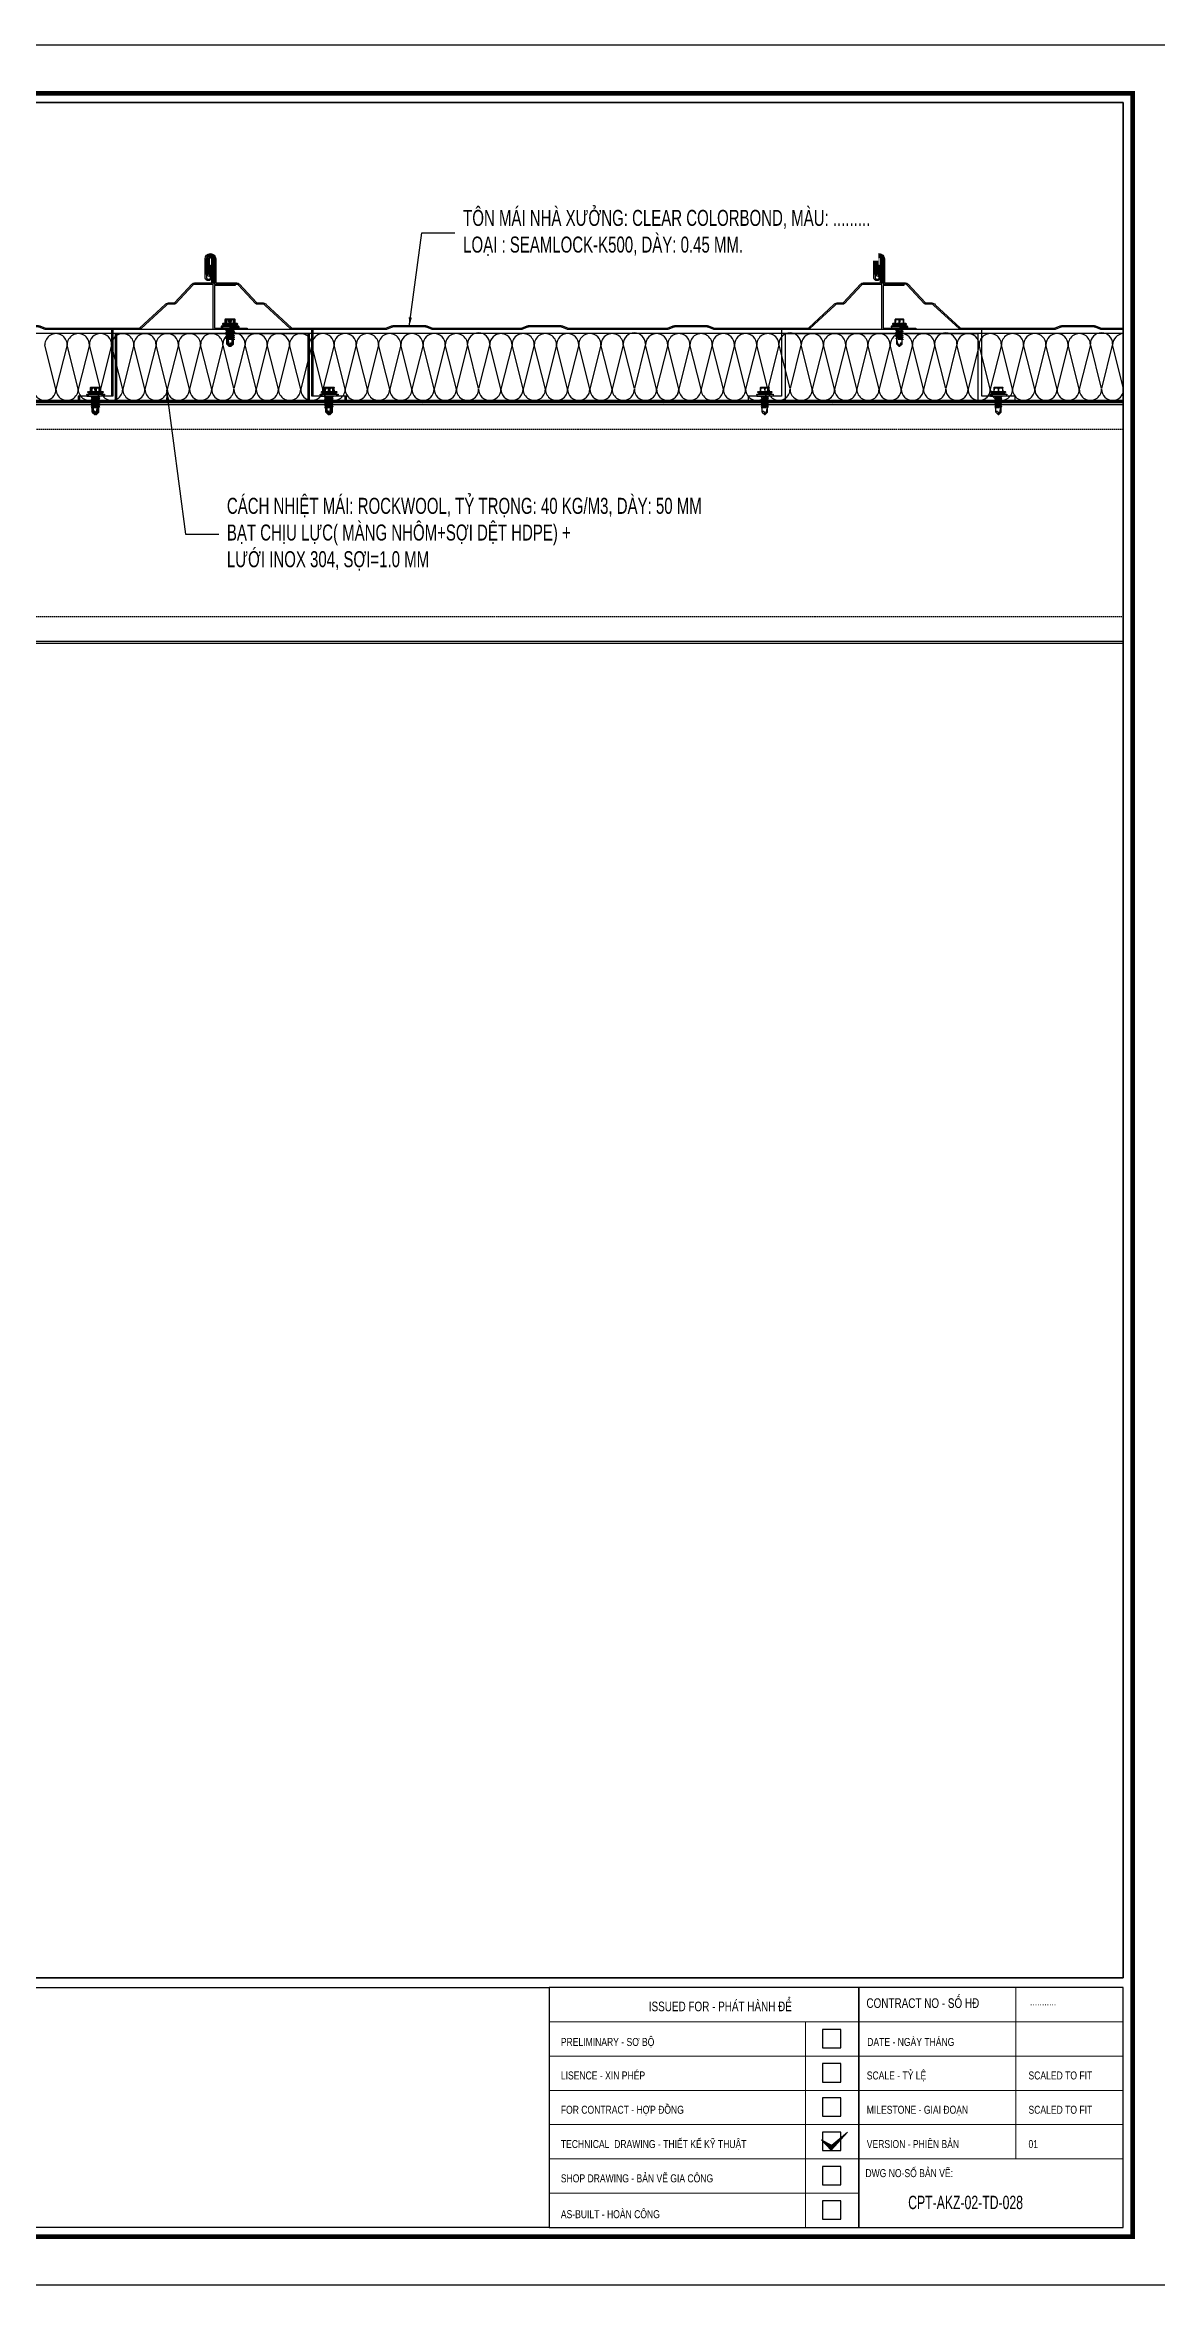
# Model space of a CAD drawing. Header units: inches. Extents: x 315041 to 662841, y -45540 to -35018.
# Drawn here: x 334147.1 to 334355.3, y -37110 to -36690 of the extents above; entities that cross this region are included whole.
import ezdxf
from ezdxf.enums import TextEntityAlignment as Align

# ---------------------------------------------------------------- set-up
doc = ezdxf.new("R2010")
doc.units = ezdxf.units.IN
doc.header["$MEASUREMENT"] = 0
doc.linetypes.add('HIDDEN', pattern=[0.375, 0.25, -0.125])
for name, color, linetype in [('2', 2, 'Continuous'), ('3', 3, 'Continuous'), ('7', 7, 'Continuous'), ('BAO KHUNG', 31, 'Continuous'), ('Fast RSQ_A2 Frame$0$Khung ten', 4, 'Continuous'), ('FLAT BAR', 1, 'Continuous'), ('STRUCTURE', 1, 'Continuous')]:
    doc.layers.add(name, color=color, linetype=linetype)
doc.layers.add('Cover text', color=7, linetype='Continuous', true_color=0x52370f)
for name, color, linetype, lineweight in [('DETAIL$0$S-Dim', 8, 'Continuous', 20), ('DETAIL$0$S-Hatch', 8, 'Continuous', 13), ('S-Hatch', 8, 'Continuous', 9)]:
    doc.layers.add(name, color=color, linetype=linetype, lineweight=lineweight)
doc.styles.add('ST1H', font='vnshxh.shx', dxfattribs={"width": 0.7})
doc.styles.get("Standard").update_dxf_attribs({"font": 'VHARIALN.TTF'})
doc.styles.add('style2', font='VHAVANI.TTF')
doc.styles.add('TIEU DE', font='VHARIALN.TTF', dxfattribs={"width": 0.8})
doc.dimstyles.new('3', dxfattribs={"dimtxt": 3.5, "dimasz": 1.8, "dimexe": 1, "dimexo": 0, "dimgap": 1, "dimtad": 1, "dimdec": 0, "dimlfac": 3, "dimzin": 0, "dimdsep": 46, "dimtxsty": 'ST1H', "dimblk": 'OBLIQUE', "dimcen": 1, "dimdle": 1, "dimclrd": 8, "dimclre": 8, "dimclrt": 3, "dimadec": 0, "dimazin": 0, "dimtfac": 1, "dimtdec": 0, "dimtix": 1, "dimtofl": 0, "dimtmove": 1, "dimatfit": 3, "dimfxl": 0.18, "dimtolj": 1, "dimtzin": 0, "dimlwd": -1, "dimlwe": -1, "dimarcsym": 1})

# ---------------------------------------------------------------- blocks, each defined once
blk = doc.blocks.new('Short_Self_drilling')
at = {"layer": 'STRUCTURE', "color": 1, "linetype": 'Continuous'}
for p, q in [((6.4, 1.7), (-6.4, 1.7)), ((5.1, 3.8), (-5.1, 3.8)), ((-2.6, 2.9), (-5.1, 2.9)), ((-3.4, 3.8), (-3.4, 6.8)), ((3, 7.2), (-3, 7.2)), ((2.6, 2.9), (-2.6, 2.9)), ((-2.1, 2.8), (-2.1, 2.9)), ((6.3, 0), (0, 0)), ((2.2, 2.8), (2.2, 2.9)), ((2.2, -0.5), (2.2, 0)), ((5.1, 2.9), (2.6, 2.9)), ((3.4, 3.8), (3.4, 6.8)), ((3, -1.2), (-2.7, -0.2)), ((3, -2.7), (-2.7, -1.8)), ((3, -4.2), (-2.7, -3.3)), ((3, -5.8), (-2.7, -4.8)), ((3, -7.3), (-2.7, -6.3)), ((-1.9, -8), (-2.7, -7.9)), ((-2.1, -1.4), (-2.1, -0.9)), ((-2.1, -2.9), (-2.1, -2.4)), ((-2.1, -4.4), (-2.1, -3.9)), ((-2.1, -6), (-2.1, -5.4)), ((-2.1, -7.5), (-2.1, -7)), ((-2.1, -12.3), (-2.1, -8.5)), ((3, -8.8), (-1.1, -8.1)), ((2.1, -12.3), (2.1, -9.1)), ((2.2, -2), (2.2, -1.5)), ((2.2, -3.6), (2.2, -3)), ((2.2, -5.1), (2.2, -4.6)), ((2.2, -6.6), (2.2, -6.1)), ((2.2, -8.1), (2.2, -7.6))]:
    blk.add_line(p, q, dxfattribs=at)
blk.add_lwpolyline([(6.4, 1.3), (6.4, 1.7), (2.1, 2.8), (-2.1, 2.8), (-6.4, 1.7), (-6.4, 1.3)], close=True, dxfattribs=at)
for points in [[(-6.4, 1.3, -0.088869), (-6.3, 0), (0, 0)], [(-0.1, 3.8), (-0.3, 6.2, 0.338878), (-3.1, 6.2), (-3.3, 3.8)], [(3.3, 3.8), (3.1, 6.2, 0.338878), (0.3, 6.2), (0.1, 3.8)], [(2.1, -12.3), (0.2, -14.2, -0.333596), (-0.2, -14.2), (-2.1, -12.3)], [(-0.1, -14), (-1, -12.2, -0.148657), (-1.4, -11.2), (-2, -7.7, -0.815006), (-1.2, -7.8, 0.150833), (-0.8, -8.7)], [(2.1, -12.3), (1.7, -11.7, 0.52242), (0.9, -11.7), (-0.2, -14.2)]]:
    blk.add_lwpolyline(points, format="xyb", dxfattribs=at)
for points in [[(3, -1.2), (2.2, -1.5), (-2.1, -0.8), (-2.7, -0.2), (-2.4, 0)], [(3, -2.7), (2.2, -3), (-2.1, -2.4), (-2.7, -1.8), (-2.1, -1.4), (2.2, -2), (3, -2.7)], [(3, -4.2), (2.2, -4.6), (-2.1, -3.9), (-2.7, -3.3), (-2.1, -2.9), (2.2, -3.6), (3, -4.2)], [(3, -5.8), (2.2, -6.1), (-2.1, -5.4), (-2.7, -4.8), (-2.1, -4.4), (2.2, -5.1), (3, -5.8)], [(3, -7.3), (2.2, -7.6), (-2.1, -7), (-2.7, -6.3), (-2.1, -6), (2.2, -6.6), (3, -7.3)], [(-1.8, -8.5), (-2.1, -8.5), (-2.7, -7.9), (-2.1, -7.5), (-1.8, -7.5)], [(-1.3, -7.6), (2.2, -8.1), (3, -8.8)], [(-1.2, 0), (2.2, -0.5), (3, -1.2)], [(3, -8.8), (2.2, -9.1), (-0.8, -8.7)]]:
    blk.add_lwpolyline(points, dxfattribs=at)
for centre, radius, start, end in [((-5, 3.3), 0.455, 109.7949, 250.2674), ((-3, 6.8), 0.429, 90.0311, 180.0311), ((3, 6.8), 0.429, 0.0311, 90.0311), ((5.1, 3.3), 0.435, 279.7276, 80.3347), ((10, 0.2), 3.74, 162.2963, 182.6103)]:
    blk.add_arc(centre, radius, start, end, dxfattribs=at)
blk = doc.blocks.new('A$C5F901649')
at = {"color": 3, "ltscale": 15}
blk.add_lwpolyline([(39.21, 32.56), (34, 32.56, -0.414214), (33.67, 32.9), (33.67, 38.9, 1), (31.67, 38.9), (31.67, 34.1, 0.564916), (32.66, 34.1), (32.66, 36.75), (33, 36.75), (33, 34.1, -0.737932), (31.33, 34.1), (31.33, 38.9, -1), (34, 38.9), (34, 32.9), (39.21, 32.9, -0.207596), (39.94, 32.58), (44.21, 28.01, 0.207596), (44.46, 27.91), (45.82, 27.91, -0.246585), (46.64, 27.48), (52.91, 21.72, 0.246585), (53.18, 21.58), (76.37, 21.58, 0.095415), (76.49, 21.6), (77.92, 22.17, -0.095415), (78.29, 22.24), (86.37, 22.24, -0.095415), (86.74, 22.17), (88.17, 21.6, 0.095415), (88.29, 21.58), (110.2, 21.58, 0.095415), (110.33, 21.6), (111.76, 22.17, -0.095415), (112.13, 22.24), (120.2, 22.24, -0.095415), (120.58, 22.17), (122, 21.6, 0.095415), (122.13, 21.58), (146.7, 21.58, 0.095415), (146.83, 21.6), (148.26, 22.17, -0.095415), (148.63, 22.24), (156.7, 22.24, -0.095415), (157.08, 22.17), (158.5, 21.6, 0.095415), (158.63, 21.58), (181.82, 21.58, 0.246585), (182.09, 21.72), (188.36, 27.48, -0.246585), (189.18, 27.91), (190.54, 27.91, 0.207596), (190.79, 28.01), (195.06, 32.58, -0.207596), (195.79, 32.9), (200, 32.9), (200, 38.91, 1), (199.33, 38.91), (199.33, 34.91, 1), (199.52, 34.91, -0.067331), (199.35, 35.94), (199.35, 37.32), (199.67, 37.32), (199.67, 35.96, 0.039103), (199.86, 34.91, -1), (199, 34.91), (199, 38.91, -1), (200.33, 38.91), (200.33, 32.9, -0.414214), (200, 32.56), (195.79, 32.56, 0.207596), (195.3, 32.35), (191.03, 27.79, -0.207596), (190.54, 27.58), (189.18, 27.58, 0.246585), (188.63, 27.29), (182.36, 21.53, -0.246585), (181.82, 21.24), (158.63, 21.24, -0.095415), (158.38, 21.29), (156.95, 21.86, 0.095415), (156.7, 21.91), (148.63, 21.91, 0.095415), (148.38, 21.86), (146.95, 21.29, -0.095415), (146.7, 21.24), (122.13, 21.24, -0.095415), (121.88, 21.29), (120.45, 21.86, 0.095415), (120.2, 21.91), (112.13, 21.91, 0.095415), (111.88, 21.86), (110.45, 21.29, -0.095415), (110.2, 21.24), (88.29, 21.24, -0.095415), (88.05, 21.29), (86.62, 21.86, 0.095415), (86.37, 21.91), (78.29, 21.91, 0.095415), (78.05, 21.86), (76.62, 21.29, -0.095415), (76.37, 21.24), (53.18, 21.24, -0.246585), (52.63, 21.53), (46.36, 27.29, 0.246585), (45.82, 27.58), (44.46, 27.58, -0.207596), (43.97, 27.79), (39.7, 32.35, 0.207596)], format="xyb", close=True, dxfattribs=at)
at = {"layer": 'FLAT BAR'}
blk.add_lwpolyline([(33.33, 38.9, 1), (32, 38.9), (32, 35.02), (31.67, 35.02), (31.67, 38.9, -1), (33.67, 38.9), (33.67, 32.56), (38.85, 32.56), (38.85, 32.23), (33.67, 32.23), (33.67, 21.58), (41.82, 21.58), (41.82, 21.24), (33.33, 21.24)], format="xyb", close=True, dxfattribs=at)
at = {"layer": 'FLAT BAR', "linetype": 'Continuous'}
blk.add_lwpolyline([(66.67, 4.58), (58.33, 4.58), (58.33, 21.24), (8.33, 21.24), (8.33, 4.58), (0, 4.58), (0, 3.58), (9.33, 3.58), (9.33, 20.24), (57.33, 20.24), (57.33, 3.58), (66.67, 3.58)], close=True, dxfattribs=at)
at = {"color": 1}
for p, xscale, yscale, zscale, rotation in [((37.74, 21.58), 0.3199999990920701, 0.3200000000651926, 0.3200000002560967, 359.9688729036745), ((4.17, 4.58), -0.3200000000824856, 0.3199999998323619, 0.32, 0.03112738804631476), ((62.5, 4.58), -0.3200000000824856, 0.3199999998323619, 0.32, 0.03112738804631476)]:
    blk.add_blockref('Short_Self_drilling', p, dxfattribs=dict(at, xscale=xscale, yscale=yscale, zscale=zscale, rotation=rotation))
blk = doc.blocks.new('DETAIL$0$MARK')
at = {"layer": 'DETAIL$0$S-Hatch', "linetype": 'Continuous'}
h = blk.add_hatch(dxfattribs=at)
h.set_pattern_fill('ANSI31', color=256, scale=50, style=0)
h.paths.add_polyline_path([(1667850, -1156933), (1667909, -1156997), (1668012, -1156885), (1667913, -1156967)])
at = {"layer": 'DETAIL$0$S-Dim', "linetype": 'Continuous'}
blk.add_lwpolyline([(1667850, -1156933), (1667909, -1156997), (1668012, -1156885), (1667913, -1156967), (1667850, -1156933)], dxfattribs=at)
blk = doc.blocks.new('A$C75D82031')
at = {"layer": '2', "color": 157, "linetype": 'Continuous'}
blk.add_lwpolyline([(0, 420), (594, 420), (594, 0), (0, 0)], close=True, dxfattribs=at)
at = {"layer": '7', "color": 147, "linetype": 'Continuous'}
blk.add_lwpolyline([(12.33, 57.61), (581.67, 57.61), (581.67, 409.19), (12.33, 409.19)], close=True, dxfattribs=at)
at = {"layer": 'BAO KHUNG', "color": 167, "linetype": 'Continuous', "const_width": 0.871}
blk.add_lwpolyline([(10.59, 9.07), (583.41, 9.07), (583.41, 410.93), (10.59, 410.93)], close=True, dxfattribs=at)
at = {"layer": 'BAO KHUNG', "color": 7}
for points in [[(211.89, 55.81), (474.14, 55.81), (474.14, 10.81), (211.89, 10.81)], [(474.14, 10.81), (532.16, 10.81), (532.16, 55.81), (474.14, 55.81)], [(532.16, 10.81), (581.67, 10.81), (581.67, 55.81), (532.16, 55.81)]]:
    blk.add_lwpolyline(points, close=True, dxfattribs=at)
at = {"layer": 'Fast RSQ_A2 Frame$0$Khung ten', "color": 7, "ltscale": 1000}
for points in [[(525.34, 44.51), (528.78, 44.51), (528.78, 47.96), (525.34, 47.96)], [(525.34, 38.09), (528.78, 38.09), (528.78, 41.53), (525.34, 41.53)], [(525.34, 31.66), (528.78, 31.66), (528.78, 35.1), (525.34, 35.1)], [(525.34, 25.23), (528.78, 25.23), (528.78, 28.67), (525.34, 28.67)], [(525.34, 18.8), (528.78, 18.8), (528.78, 22.24), (525.34, 22.24)], [(525.34, 12.37), (528.78, 12.37), (528.78, 15.81), (525.34, 15.81)]]:
    blk.add_lwpolyline(points, close=True, dxfattribs=at)
at = {"layer": 'S-Hatch'}
for p, q in [((561.54, 55.81), (561.54, 23.67)), ((474.14, 49.38), (532.16, 49.38)), ((522.13, 10.81), (522.13, 49.38)), ((532.16, 49.38), (581.67, 49.38)), ((474.14, 42.95), (532.16, 42.95)), ((532.16, 42.95), (581.67, 42.95)), ((474.14, 36.52), (532.16, 36.52)), ((532.16, 36.52), (581.67, 36.52)), ((474.14, 30.1), (532.16, 30.1)), ((532.16, 30.1), (581.67, 30.1)), ((474.14, 23.67), (532.16, 23.67)), ((532.16, 23.67), (581.67, 23.67)), ((474.14, 17.24), (532.16, 17.24))]:
    blk.add_line(p, q, dxfattribs=at)
at = {"layer": 'DETAIL$0$S-Dim', "linetype": 'Continuous', "xscale": 0.02999999996973202, "yscale": 0.02999999996973202, "zscale": 0.02999999996973202}
blk.add_blockref('DETAIL$0$MARK', (-49510.32, 34735.23), dxfattribs=at)
at = {"layer": 'BAO KHUNG', "color": 7, "linetype": 'Continuous', "width": 0.9}
blk.add_text('ISSUED FOR - PHÁT HÀNH ĐỂ ', height=1.8, dxfattribs=at).set_placement((506.46, 51.36), align=Align.CENTER)
blk.add_text('CONTRACT NO - Sè H§', height=1.8, dxfattribs=at).set_placement((533.57, 51.98))
at = {"layer": 'BAO KHUNG', "color": 109, "linetype": 'Continuous', "style": 'style2', "width": 0.8}
blk.add_text('...........', height=1.5, dxfattribs=at).set_placement((564.21, 52.44))
at = {"layer": 'Cover text', "linetype": 'Continuous', "style": 'style2', "width": 0.8}
for s, p in [('PRELIMINARY - S¥ Bé', (476.33, 44.85)), ('date - NGµY TH¸NG', (533.72, 44.85)), ('LISENCE - XIN PHÐP', (476.33, 38.57)), ('scale - tû lÖ', (533.63, 38.57)), ('scaled to fit', (563.92, 38.57)), ('FOR CONTRACT - HîP §åNG', (476.33, 32.14)), ('MILESTONE - GIAI §O¹N', (533.63, 32.14)), ('scaled to fit', (563.92, 32.14)), ('TECHNICAL  DRAWING - THIÕT KÕ Kü THUËT', (476.33, 25.71)), ('VERSION - PHI£N B¶N', (533.63, 25.71)), ('01', (563.92, 25.71)), ('SHOP DRAWING - B¶N VÏ GIA C¤NG', (476.33, 19.28)), ('%%u%%udwg no-sè b¶n vÏ:', (533.38, 20.26)), ('AS-BUILT - HOµN C¤NG', (476.33, 12.56))]:
    blk.add_text(s, height=1.5, dxfattribs=at).set_placement(p)
blk = doc.blocks.new('_Oblique')
at = {"color": 0, "linetype": 'ByBlock', "lineweight": -2}
blk.add_line((-0.5, -0.5), (0.5, 0.5), dxfattribs=at)

msp = doc.modelspace()

# ---------------------------------------------------------------- hatches: boundary and pattern name
at = {"true_color": 0xf2ee0d}
h = msp.add_hatch(dxfattribs=at)
h.set_pattern_fill('ANSI37,_O', color=2, scale=3)
h.set_pattern_definition([(135, (577442.56565, -9648.67637), (0.26516504294, 0.26516504294), []), (45, (577442.56565, -9648.67637), (0.26516504294, -0.26516504294), [])])
h.paths.add_polyline_path([(334349.1113, -36757.1741), (333921.8774, -36757.1741), (333921.8774, -36756.9241), (334349.1113, -36756.9241)])

# ---------------------------------------------------------------- linework, layer by layer
at = {"color": 9, "ltscale": 0.5}
for p, q in [((334149.211, -36754.5907), (334147.1277, -36746.2574)), ((334151.2943, -36746.2574), (334149.211, -36754.5907)), ((334153.3777, -36754.5907), (334151.2943, -36746.2574)), ((334155.461, -36746.2574), (334153.3777, -36754.5907)), ((334157.5443, -36754.5907), (334155.461, -36746.2574)), ((334159.6277, -36746.2574), (334157.5443, -36754.5907)), ((334161.711, -36754.5907), (334159.6277, -36746.2574)), ((334163.7943, -36746.2574), (334161.711, -36754.5907)), ((334165.8777, -36754.5907), (334163.7943, -36746.2574)), ((334167.961, -36746.2574), (334165.8777, -36754.5907)), ((334170.0443, -36754.5907), (334167.961, -36746.2574)), ((334172.1277, -36746.2574), (334170.0443, -36754.5907)), ((334174.211, -36754.5907), (334172.1277, -36746.2574)), ((334176.2943, -36746.2574), (334174.211, -36754.5907)), ((334178.3777, -36754.5907), (334176.2943, -36746.2574)), ((334180.461, -36746.2574), (334178.3777, -36754.5907)), ((334182.538, -36754.4282), (334180.4546, -36746.0949)), ((334184.6213, -36746.0949), (334182.538, -36754.4282)), ((334186.711, -36754.5907), (334184.6277, -36746.2574)), ((334188.7943, -36746.2574), (334186.711, -36754.5908)), ((334190.8777, -36754.5908), (334188.7943, -36746.2574)), ((334192.961, -36746.2574), (334190.8777, -36754.5908)), ((334195.0443, -36754.5908), (334192.961, -36746.2574)), ((334197.1277, -36746.2574), (334195.0443, -36754.5908)), ((334199.211, -36754.5908), (334197.1277, -36746.2574)), ((334201.2943, -36746.2574), (334199.211, -36754.5908)), ((334203.3777, -36754.5908), (334201.2943, -36746.2574)), ((334203.3777, -36754.5908), (334201.2943, -36746.2574)), ((334205.461, -36746.2574), (334203.3777, -36754.5908)), ((334205.461, -36746.2574), (334203.3777, -36754.5908)), ((334207.5443, -36754.5908), (334205.461, -36746.2574)), ((334209.6277, -36746.2574), (334207.5443, -36754.5908)), ((334211.711, -36754.5908), (334209.6277, -36746.2574)), ((334213.7943, -36746.2574), (334211.711, -36754.5908)), ((334215.8777, -36754.5908), (334213.7943, -36746.2574)), ((334217.961, -36746.2574), (334215.8777, -36754.5908)), ((334220.0443, -36754.5908), (334217.961, -36746.2574)), ((334222.1277, -36746.2574), (334220.0443, -36754.5908)), ((334224.211, -36754.5908), (334222.1277, -36746.2574)), ((334226.2943, -36746.2574), (334224.211, -36754.5908)), ((334228.3713, -36754.4283), (334226.288, -36746.0949)), ((334230.4546, -36746.0949), (334228.3713, -36754.4283)), ((334232.5443, -36754.5908), (334230.461, -36746.2574)), ((334232.5443, -36754.5907), (334230.461, -36746.2574)), ((334234.6277, -36746.2574), (334232.5443, -36754.5908)), ((334234.6277, -36746.2574), (334232.5443, -36754.5907)), ((334236.711, -36754.5907), (334234.6277, -36746.2574)), ((334238.7943, -36746.2574), (334236.711, -36754.5907)), ((334240.8777, -36754.5907), (334238.7943, -36746.2574)), ((334242.961, -36746.2574), (334240.8777, -36754.5907)), ((334245.0443, -36754.5907), (334242.961, -36746.2574)), ((334247.1277, -36746.2574), (334245.0443, -36754.5907)), ((334249.211, -36754.5907), (334247.1277, -36746.2574)), ((334251.2943, -36746.2574), (334249.211, -36754.5907)), ((334253.3777, -36754.5907), (334251.2943, -36746.2574)), ((334255.461, -36746.2574), (334253.3777, -36754.5907)), ((334257.538, -36754.4282), (334255.4546, -36746.0949)), ((334259.6213, -36746.0949), (334257.538, -36754.4282)), ((334261.711, -36754.5907), (334259.6277, -36746.2574)), ((334261.711, -36754.5907), (334259.6277, -36746.2574)), ((334263.7943, -36746.2574), (334261.711, -36754.5907)), ((334263.7943, -36746.2574), (334261.711, -36754.5907)), ((334265.8777, -36754.5907), (334263.7943, -36746.2574)), ((334267.961, -36746.2574), (334265.8777, -36754.5907)), ((334270.0443, -36754.5907), (334267.961, -36746.2574)), ((334272.1277, -36746.2574), (334270.0443, -36754.5907)), ((334274.211, -36754.5907), (334272.1277, -36746.2574)), ((334276.2943, -36746.2574), (334274.211, -36754.5907)), ((334278.3777, -36754.5907), (334276.2943, -36746.2574)), ((334280.461, -36746.2574), (334278.3777, -36754.5907)), ((334282.5443, -36754.5907), (334280.461, -36746.2574)), ((334284.6277, -36746.2574), (334282.5443, -36754.5907)), ((334286.7046, -36754.4282), (334284.6213, -36746.0948)), ((334288.788, -36746.0948), (334286.7046, -36754.4282)), ((334290.8777, -36754.5906), (334288.7943, -36746.2573)), ((334290.8777, -36754.5907), (334288.7943, -36746.2574)), ((334292.961, -36746.2573), (334290.8777, -36754.5906)), ((334292.961, -36746.2574), (334290.8777, -36754.5907)), ((334295.0443, -36754.5906), (334292.961, -36746.2573)), ((334297.1277, -36746.2573), (334295.0443, -36754.5906)), ((334299.211, -36754.5906), (334297.1277, -36746.2573)), ((334301.2943, -36746.2573), (334299.211, -36754.5906)), ((334303.3777, -36754.5906), (334301.2943, -36746.2573)), ((334305.461, -36746.2573), (334303.3777, -36754.5906)), ((334307.5443, -36754.5906), (334305.461, -36746.2573)), ((334309.6277, -36746.2573), (334307.5443, -36754.5906)), ((334311.711, -36754.5906), (334309.6277, -36746.2573)), ((334313.7943, -36746.2573), (334311.711, -36754.5906)), ((334315.8713, -36754.4281), (334313.788, -36746.0948)), ((334317.9546, -36746.0948), (334315.8713, -36754.4281)), ((334320.0443, -36754.5906), (334317.961, -36746.2573)), ((334320.0443, -36754.5906), (334317.961, -36746.2573)), ((334322.1277, -36746.2573), (334320.0443, -36754.5906)), ((334322.1277, -36746.2573), (334320.0443, -36754.5906)), ((334324.211, -36754.5906), (334322.1277, -36746.2573)), ((334326.2943, -36746.2573), (334324.211, -36754.5906)), ((334328.3777, -36754.5906), (334326.2943, -36746.2573)), ((334330.461, -36746.2573), (334328.3777, -36754.5906)), ((334332.5443, -36754.5906), (334330.461, -36746.2573)), ((334334.6277, -36746.2573), (334332.5443, -36754.5906)), ((334336.711, -36754.5906), (334334.6277, -36746.2573)), ((334338.7943, -36746.2573), (334336.711, -36754.5906)), ((334340.8777, -36754.5906), (334338.7943, -36746.2573)), ((334342.961, -36746.2573), (334340.8777, -36754.5906)), ((334345.038, -36754.4281), (334342.9546, -36746.0948)), ((334347.1213, -36746.0948), (334345.038, -36754.4281)), ((334349.1113, -36754.1919), (334347.1277, -36746.2573))]:
    msp.add_line(p, q, dxfattribs=at)
at = {"color": 8}
msp.add_lwpolyline([(333779.7734, -36700.8371), (334349.1113, -36700.8371), (334349.1113, -37052.4169), (333779.7734, -37052.4169)], close=True, dxfattribs=at)
at = {"color": 3, "ltscale": 15}
msp.add_lwpolyline([(334349.1113, -36743.4206), (334345.099, -36743.4206, -0.09541457), (334344.9133, -36743.3849), (334343.8421, -36742.9564, 0.09541457), (334343.6564, -36742.9206), (334337.599, -36742.9206, 0.09541457), (334337.4133, -36742.9564), (334336.3421, -36743.3849, -0.09541457), (334336.1564, -36743.4206), (334318.7652, -36743.4206, -0.24658476), (334318.3536, -36743.2045), (334313.6517, -36738.8868, 0.24658476), (334313.2401, -36738.6706), (334312.2196, -36738.6706, -0.20759646), (334311.8545, -36738.5122), (334308.6509, -36735.0874, 0.20759646), (334308.2857, -36734.929), (334304.3777, -36734.929, -0.41421356), (334304.1277, -36734.679), (334304.1277, -36730.1737, 1), (334302.6277, -36730.1737), (334302.6277, -36733.7796, 0.564916), (334303.3712, -36733.7796), (334303.3712, -36731.7893), (334303.6261, -36731.7893), (334303.6261, -36733.7796, -0.73793199), (334302.3793, -36733.7796), (334302.3777, -36730.1737, -1), (334304.3777, -36730.1737), (334304.3777, -36734.679), (334308.2857, -36734.679, -0.20759646), (334308.8334, -36734.9166), (334312.037, -36738.3414, 0.20759646), (334312.2196, -36738.4206), (334313.2401, -36738.4206, -0.24658476), (334313.8575, -36738.7448), (334318.5594, -36743.0626, 0.24658476), (334318.7652, -36743.1706), (334336.1564, -36743.1706, 0.09541457), (334336.2492, -36743.1528), (334337.3204, -36742.7243, -0.09541457), (334337.599, -36742.6706), (334343.6564, -36742.6706, -0.09541457), (334343.9349, -36742.7243), (334345.0061, -36743.1528, 0.09541457), (334345.099, -36743.1706), (334349.1113, -36743.1706)], format="xyb", dxfattribs=at)
at = {"color": 8}
msp.add_lwpolyline([(334349.1113, -36744.1741), (333922.1277, -36744.1741), (333922.1277, -36756.6741), (334349.1113, -36756.6741)], dxfattribs=at)
at = {"color": 2, "true_color": 0xf2ee0d}
msp.add_lwpolyline([(334349.1113, -36757.1741), (333921.8774, -36757.1741), (333921.8774, -36756.9241), (334349.1113, -36756.9241)], close=True, dxfattribs=at)
at = {"color": 94}
for points in [[(334349.1113, -36757.1741), (333921.8774, -36757.1741), (333921.8774, -36802.1741), (334349.1113, -36802.1741)], [(334349.1113, -36757.5491), (333921.8774, -36757.5491)], [(333921.8774, -36801.7991), (334349.1113, -36801.7991)]]:
    msp.add_lwpolyline(points, dxfattribs=at)
at = {"color": 94, "linetype": 'HIDDEN'}
for points in [[(334349.1113, -36762.1741), (333921.8774, -36762.1741)], [(333921.8774, -36797.1741), (334349.1113, -36797.1741)]]:
    msp.add_lwpolyline(points, dxfattribs=at)
at = {"color": 9, "ltscale": 0.5}
for centre, major_axis, start_param, end_param in [((334149.211, -36746.2574), (1.4731, 1.4731), 5.49778714, 8.6393798), ((334153.3777, -36746.2574), (1.4731, 1.4731), 5.49778714, 8.6393798), ((334157.5443, -36746.2574), (-1.4731, 1.4731), 3.92699082, 7.06858347), ((334161.711, -36746.2574), (1.4731, 1.4731), 5.49778714, 8.6393798), ((334165.8777, -36746.2574), (1.4731, 1.4731), 5.49778714, 8.6393798), ((334170.0443, -36746.2574), (-1.4731, 1.4731), 3.92699082, 7.06858347), ((334174.211, -36746.2574), (-1.4731, 1.4731), 3.92699082, 7.06858347), ((334178.3777, -36746.2574), (1.4731, 1.4731), 5.49778714, 8.6393798), ((334182.538, -36746.0949), (-1.4731, 1.4731), 3.92699082, 7.06858347), ((334186.711, -36746.2574), (1.4731, 1.4731), 5.49778714, 8.6393798), ((334190.8777, -36746.2574), (-1.4731, 1.4731), 3.92699082, 7.06858347), ((334195.0443, -36746.2574), (1.4731, 1.4731), 5.49778714, 8.6393798), ((334199.211, -36746.2574), (-1.4731, 1.4731), 3.92699082, 7.06858347), ((334203.3777, -36746.2574), (-1.4731, 1.4731), 3.92699082, 7.06858347), ((334203.3777, -36746.2574), (-1.4731, 1.4731), 3.92699082, 7.06858347), ((334207.5443, -36746.2574), (1.4731, 1.4731), 5.49778714, 8.6393798), ((334211.711, -36746.2574), (1.4731, 1.4731), 5.49778714, 8.6393798), ((334215.8777, -36746.2574), (-1.4731, 1.4731), 3.92699082, 7.06858347), ((334220.0443, -36746.2574), (-1.4731, 1.4731), 3.92699082, 7.06858347), ((334224.211, -36746.2574), (1.4731, 1.4731), 5.49778714, 8.6393798), ((334228.3713, -36746.0949), (-1.4731, 1.4731), 3.92699082, 7.06858347), ((334232.5443, -36746.2574), (1.4731, 1.4731), 5.49778714, 8.6393798), ((334232.5443, -36746.2574), (-1.4731, 1.4731), 3.92699082, 7.06858347), ((334236.711, -36746.2574), (1.4731, 1.4731), 5.49778714, 8.6393798), ((334240.8777, -36746.2574), (1.4731, 1.4731), 5.49778714, 8.6393798), ((334245.0443, -36746.2574), (-1.4731, 1.4731), 3.92699082, 7.06858347), ((334249.211, -36746.2574), (-1.4731, 1.4731), 3.92699082, 7.06858347), ((334253.3777, -36746.2574), (1.4731, 1.4731), 5.49778714, 8.6393798), ((334257.538, -36746.0949), (-1.4731, 1.4731), 3.92699082, 7.06858347), ((334261.711, -36746.2574), (-1.4731, 1.4731), 3.92699082, 7.06858347), ((334261.711, -36746.2574), (1.4731, 1.4731), 5.49778714, 8.6393798), ((334265.8777, -36746.2574), (1.4731, 1.4731), 5.49778714, 8.6393798), ((334270.0443, -36746.2574), (1.4731, 1.4731), 5.49778714, 8.6393798), ((334274.211, -36746.2574), (-1.4731, 1.4731), 3.92699082, 7.06858347), ((334278.3777, -36746.2574), (-1.4731, 1.4731), 3.92699082, 7.06858347), ((334282.5443, -36746.2574), (1.4731, 1.4731), 5.49778714, 8.6393798), ((334286.7046, -36746.0948), (-1.4731, 1.4731), 3.92699082, 7.06858347), ((334290.8777, -36746.2574), (1.4731, 1.4731), 5.49778714, 8.6393798), ((334290.8777, -36746.2573), (-1.4731, 1.4731), 3.92699082, 7.06858347), ((334295.0443, -36746.2573), (1.4731, 1.4731), 5.49778714, 8.6393798), ((334299.211, -36746.2573), (1.4731, 1.4731), 5.49778714, 8.6393798), ((334303.3777, -36746.2573), (-1.4731, 1.4731), 3.92699082, 7.06858347), ((334307.5443, -36746.2573), (-1.4731, 1.4731), 3.92699082, 7.06858347), ((334311.711, -36746.2573), (1.4731, 1.4731), 5.49778714, 8.6393798), ((334315.8713, -36746.0948), (-1.4731, 1.4731), 3.92699082, 7.06858347), ((334320.0443, -36746.2573), (1.4731, 1.4731), 5.49778714, 8.6393798), ((334320.0443, -36746.2573), (-1.4731, 1.4731), 3.92699082, 7.06858347), ((334324.211, -36746.2573), (1.4731, 1.4731), 5.49778714, 8.6393798), ((334328.3777, -36746.2573), (1.4731, 1.4731), 5.49778714, 8.6393798), ((334332.5443, -36746.2573), (-1.4731, 1.4731), 3.92699082, 7.06858347), ((334336.711, -36746.2573), (-1.4731, 1.4731), 3.92699082, 7.06858347), ((334340.8777, -36746.2573), (1.4731, 1.4731), 5.49778714, 8.6393798), ((334345.038, -36746.0948), (-1.4731, 1.4731), 3.92699082, 7.06858347), ((334349.211, -36746.2573), (1.4731, 1.4731), 7.11645741, 8.6393798), ((334147.1277, -36754.5907), (-1.4731, 1.4731), 0.78539816, 2.35619449), ((334147.1277, -36754.5907), (1.4731, 1.4731), 3.92699082, 5.49778714), ((334151.2943, -36754.5907), (-1.4731, 1.4731), 0.78539816, 3.92699082), ((334155.461, -36754.5907), (-1.4731, 1.4731), 0.78539816, 3.92699082), ((334159.6277, -36754.5907), (-1.4731, 1.4731), 0.78539816, 3.92699082), ((334163.7943, -36754.5907), (-1.4731, 1.4731), 0.78539816, 3.92699082), ((334167.961, -36754.5907), (-1.4731, 1.4731), 0.78539816, 3.92699082), ((334172.1277, -36754.5907), (1.4731, 1.4731), 2.35619449, 5.49778714), ((334176.2943, -36754.5907), (1.4731, 1.4731), 2.35619449, 5.49778714), ((334180.461, -36754.5907), (-1.4731, 1.4731), 0.78539816, 3.92699082), ((334184.6277, -36754.5907), (1.4731, 1.4731), 2.35619449, 3.92699082), ((334184.6277, -36754.5907), (-1.4731, 1.4731), 2.35619449, 3.92699082), ((334188.7943, -36754.5908), (1.4731, 1.4731), 2.35619449, 5.49778714), ((334192.961, -36754.5908), (-1.4731, 1.4731), 0.78539816, 3.92699082), ((334197.1277, -36754.5908), (-1.4731, 1.4731), 0.78539816, 3.92699082), ((334201.2943, -36754.5908), (-1.4731, 1.4731), 0.78539816, 3.92699082), ((334205.461, -36754.5908), (1.4731, 1.4731), 2.35619449, 4.61059674), ((334205.461, -36754.5908), (-1.4731, 1.4731), 0.78539816, 3.92699082), ((334209.6277, -36754.5908), (-1.4731, 1.4731), 0.78539816, 3.92699082), ((334213.7943, -36754.5908), (-1.4731, 1.4731), 0.78539816, 3.92699082), ((334217.961, -36754.5908), (1.4731, 1.4731), 2.35619449, 5.49778714), ((334222.1277, -36754.5908), (1.4731, 1.4731), 2.35619449, 5.49778714), ((334226.2943, -36754.5908), (-1.4731, 1.4731), 0.78539816, 3.92699082), ((334230.461, -36754.5908), (1.4731, 1.4731), 2.35619449, 3.92699082), ((334230.461, -36754.5908), (-1.4731, 1.4731), 2.35619449, 3.92699082), ((334234.6277, -36754.5907), (-1.4731, 1.4731), 0.78539816, 3.92699082), ((334234.6277, -36754.5908), (1.4731, 1.4731), 2.35619449, 5.49778714), ((334238.7943, -36754.5907), (-1.4731, 1.4731), 0.78539816, 3.92699082), ((334242.961, -36754.5907), (-1.4731, 1.4731), 0.78539816, 3.92699082), ((334247.1277, -36754.5907), (1.4731, 1.4731), 2.35619449, 5.49778714), ((334251.2943, -36754.5907), (1.4731, 1.4731), 2.35619449, 5.49778714), ((334255.461, -36754.5907), (-1.4731, 1.4731), 0.78539816, 3.92699082), ((334259.6277, -36754.5907), (1.4731, 1.4731), 2.35619449, 3.92699082), ((334259.6277, -36754.5907), (-1.4731, 1.4731), 2.35619449, 3.92699082), ((334263.7943, -36754.5907), (1.4731, 1.4731), 2.35619449, 5.49778714), ((334263.7943, -36754.5907), (-1.4731, 1.4731), 0.78539816, 3.92699082), ((334267.961, -36754.5907), (-1.4731, 1.4731), 0.78539816, 3.92699082), ((334272.1277, -36754.5907), (-1.4731, 1.4731), 0.78539816, 3.92699082), ((334276.2943, -36754.5907), (1.4731, 1.4731), 2.35619449, 5.49778714), ((334280.461, -36754.5907), (1.4731, 1.4731), 2.35619449, 5.49778714), ((334284.6277, -36754.5907), (-1.4731, 1.4731), 0.78539816, 3.92699082), ((334288.7943, -36754.5907), (1.4731, 1.4731), 2.35619449, 3.92699082), ((334288.7943, -36754.5907), (-1.4731, 1.4731), 2.35619449, 3.92699082), ((334292.961, -36754.5906), (-1.4731, 1.4731), 0.78539816, 3.92699082), ((334292.961, -36754.5907), (1.4731, 1.4731), 2.35619449, 5.49778714), ((334297.1277, -36754.5906), (-1.4731, 1.4731), 0.78539816, 3.92699082), ((334301.2943, -36754.5906), (-1.4731, 1.4731), 0.78539816, 3.92699082), ((334305.461, -36754.5906), (1.4731, 1.4731), 2.35619449, 5.49778714), ((334309.6277, -36754.5906), (1.4731, 1.4731), 2.35619449, 5.49778714), ((334313.7943, -36754.5906), (-1.4731, 1.4731), 0.78539816, 3.92699082), ((334317.961, -36754.5906), (1.4731, 1.4731), 2.35619449, 3.92699082), ((334317.961, -36754.5906), (-1.4731, 1.4731), 2.35619449, 3.92699082), ((334322.1277, -36754.5906), (1.4731, 1.4731), 2.35619449, 5.49778714), ((334322.1277, -36754.5906), (-1.4731, 1.4731), 0.78539816, 3.92699082), ((334326.2943, -36754.5906), (-1.4731, 1.4731), 0.78539816, 3.92699082), ((334330.461, -36754.5906), (-1.4731, 1.4731), 0.78539816, 3.92699082), ((334334.6277, -36754.5906), (1.4731, 1.4731), 2.35619449, 5.49778714), ((334338.7943, -36754.5906), (1.4731, 1.4731), 2.35619449, 5.49778714), ((334342.961, -36754.5906), (-1.4731, 1.4731), 0.78539816, 3.92699082), ((334347.1277, -36754.5906), (1.4731, 1.4731), 2.35619449, 3.92699082), ((334347.1277, -36754.5906), (-1.4731, 1.4731), 2.35619449, 3.61637111)]:
    msp.add_ellipse(centre, major_axis=major_axis, ratio=1, start_param=start_param, end_param=end_param, dxfattribs=at)
at = {"layer": 'FLAT BAR'}
for points in [[(334178.6277, -36730.1739, 1), (334177.6277, -36730.1739), (334177.6277, -36733.0856), (334177.3777, -36733.0856), (334177.3777, -36730.1739, -1), (334178.8777, -36730.1739), (334178.8777, -36734.9292), (334182.7622, -36734.9292), (334182.7622, -36735.1792), (334178.8777, -36735.1792), (334178.8777, -36743.1708), (334184.9956, -36743.1708), (334184.9956, -36743.4208), (334178.6277, -36743.4208)], [(334303.8777, -36730.1739, 1), (334302.8777, -36730.1739), (334302.8777, -36733.0856), (334302.6277, -36733.0856), (334302.6277, -36730.1739, -1), (334304.1277, -36730.1739), (334304.1277, -36734.9292), (334308.0122, -36734.9292), (334308.0122, -36735.1792), (334304.1277, -36735.1792), (334304.1277, -36743.1708), (334310.2456, -36743.1708), (334310.2456, -36743.4208), (334303.8777, -36743.4208)]]:
    msp.add_lwpolyline(points, format="xyb", close=True, dxfattribs=at)
at = {"layer": 'FLAT BAR', "linetype": 'Continuous'}
for points in [[(334203.3777, -36755.9208), (334197.1277, -36755.9208), (334197.1277, -36743.4208), (334159.6277, -36743.4208), (334159.6277, -36755.9208), (334153.3777, -36755.9208), (334153.3777, -36756.6708), (334160.3777, -36756.6708), (334160.3777, -36744.1708), (334196.3777, -36744.1708), (334196.3777, -36756.6708), (334203.3777, -36756.6708)], [(334328.8777, -36755.9208), (334322.6277, -36755.9208), (334322.6277, -36743.4208), (334285.1277, -36743.4208), (334285.1277, -36755.9208), (334278.8777, -36755.9208), (334278.8777, -36756.6708), (334285.8777, -36756.6708), (334285.8777, -36744.1708), (334321.8777, -36744.1708), (334321.8777, -36756.6708), (334328.8777, -36756.6708)]]:
    msp.add_lwpolyline(points, close=True, dxfattribs=at)

# ---------------------------------------------------------------- block references
at = {"color": 1}
msp.add_blockref('A$C75D82031', (333767.4423, -37110.027), dxfattribs=at)
at = {"color": 8, "xscale": 0.75, "yscale": 0.75, "zscale": 0.75}
for p in [(334028.378, -36759.3521), (334153.628, -36759.3521)]:
    msp.add_blockref('A$C5F901649', p, dxfattribs=at)
at = {"color": 1}
for p, xscale, yscale, zscale, rotation in [((334181.6866, -36743.1708), 0.2399999993190526, 0.2400000000488944, 0.2400000001920725, 359.9688729036745), ((334307.1866, -36743.1708), 0.2399999993190526, 0.2400000000488944, 0.2400000001920725, 359.9688729036745), ((334156.5027, -36755.9208), -0.2400000000618642, 0.2399999998742715, 0.24, 0.03112738804631476), ((334200.2527, -36755.9209), -0.2400000000618642, 0.2399999998742715, 0.24, 0.03112738804631476), ((334282.0027, -36755.9208), -0.2400000000764161, 0.2399999998742715, 0.24, 0.0311273880443963), ((334325.7527, -36755.9208), -0.2400000000764161, 0.2399999998742715, 0.24, 0.0311273880443963)]:
    msp.add_blockref('Short_Self_drilling', p, dxfattribs=dict(at, xscale=xscale, yscale=yscale, zscale=zscale, rotation=rotation))

# ---------------------------------------------------------------- texts
at = {"color": 3, "ltscale": 0.5, "style": 'TIEU DE', "width": 0.8}
msp.add_attdef('CPT-AKZ-02-TD-028', text='KC-01', height=2.5, dxfattribs=at).set_placement((334319.5855, -37094.512), align=Align.MIDDLE_CENTER)

# ---------------------------------------------------------------- leaders
at = {"color": 9}
for points in [[(334215.3436, -36742.9206), (334217.7458, -36725.306), (334225.4757, -36725.306)], [(334169.8907, -36754.7747), (334173.4961, -36781.7864), (334181.226, -36781.7864)]]:
    msp.add_leader(points, dimstyle='3', override={"dimgap": 1, "dimtad": 0}, dxfattribs=at)

# ---------------------------------------------------------------- next in the draw order: texts
at = {"color": 20, "true_color": 0xf25d0d, "insert": (334181.226, -36781.7864), "char_height": 3, "attachment_point": 4, "style": 'ST1H', "bg_fill": 2}
msp.add_mtext('\\A1;C¸CH NHIÖT M¸I: ROCKWOOL, tû träng: 40 kg/m3, dµy: 50 mm\\PB¹T CHÞU LùC( MµNG NH¤M+SîI DÖT HDPE) +\\PL¦íI INOX 304, SîI=1.0 MM', dxfattribs=at)
at = {"layer": '3', "insert": (334225.4757, -36725.306), "char_height": 3, "attachment_point": 4, "style": 'ST1H', "bg_fill": 2}
msp.add_mtext('\\A1;t«n m¸i nhµ x\xadëng: CLEAR COLORBOND, mµu: .........\\PLo¹i : SEAMLOCK-K500, dµy: 0.45 mm.', dxfattribs=at)

doc.saveas('drawing.dxf')
